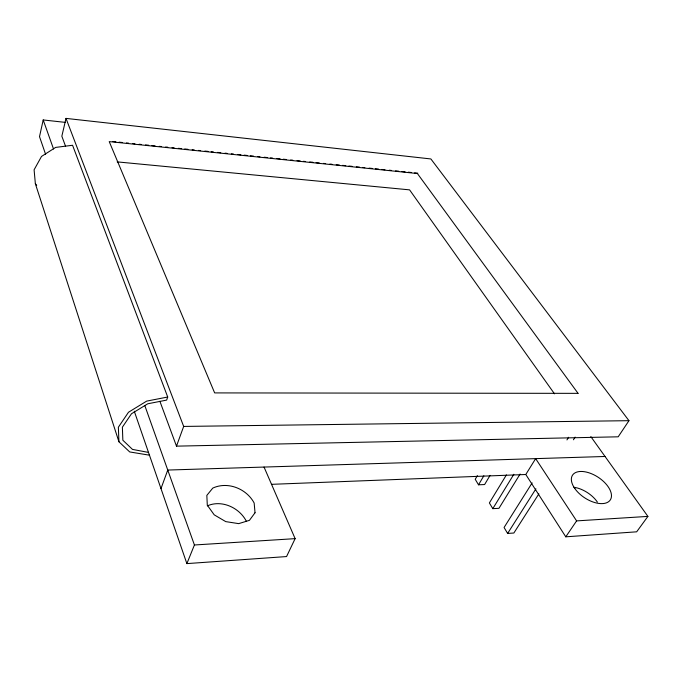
<?xml version="1.0" encoding="UTF-8"?>
<svg xmlns="http://www.w3.org/2000/svg" width="682" height="682" viewBox="0 0 682 682"><rect width="100%" height="100%" fill="white"/><g stroke="black" fill="none" stroke-linecap="round" stroke-linejoin="round"><path stroke-width="1.02" d="M65.284 122.376L43.205 119.955L39.505 136.656L45.617 154.362M159.895 401.297L176.485 446.147L618.182 436.812L628.966 420.683L430.879 158.949L66.009 118.395L61.84 136.212L65.523 146.178M149.58 455.209L129.708 451.944L118.932 441.766L35.362 183.731L34.1 169.809L41.508 156.442L55.66 147.406L72.565 145.266L167.712 397.018L166.647 400.095L147.781 403.778L131.49 413.752L122.376 427.179L122.854 440.231L132.496 449.404L148.497 452.413M160.986 488.602L167.755 470.051L605.036 456.48M176.485 446.147L183.671 426.429L66.009 118.395M264.036 467.059L295.127 538.644L286.551 556.563L186.877 563.605L194.421 544.986L144.908 405.833M477.383 475.635L475.226 479.301L478.525 484.808L484.612 484.544L490.06 475.397M478.525 484.808L483.862 475.78M506.402 474.902L489.378 502.941L492.805 508.661L498.96 508.32L520.102 474.033M492.805 508.661L513.853 474.271M532.122 482.907L504.075 527.493L507.63 533.435L513.87 533.017L538.865 493.879M507.63 533.435L535.924 488.832M566.947 439.924L568.643 437.256M573.426 439.788L575.122 437.119M576.597 520.895L535.651 458.628L525.796 474.493L565.779 536.819L576.597 520.895L647.9 516.402L590.825 436.599M647.9 516.402L636.664 531.815L565.779 536.819M207.354 505.839C221.727 499.548 239.237 507.596 246.27 521.091M167.712 397.018L146.664 401.118L128.489 412.252L118.361 427.23L118.932 441.766M194.421 544.986L295.127 538.644M271.564 484.331L525.669 474.502M183.671 426.429L628.966 420.683M117.185 161.881L409.584 189.86L554.492 393.838M112.692 141.489L115.863 141.822M119.043 142.154L122.223 142.487M126.46 142.922L128.583 143.143M132.82 143.587L134.934 143.8M139.171 144.243L141.293 144.465M145.53 144.899L148.71 145.232M151.89 145.564L155.061 145.897M159.298 146.332L161.421 146.553M165.658 146.997L167.781 147.21M172.017 147.653L174.132 147.875M178.369 148.309L181.548 148.642M184.728 148.974L187.908 149.307M192.145 149.742L194.259 149.963M198.496 150.407L200.619 150.62M204.856 151.063L208.036 151.395M211.215 151.719L213.33 151.941M217.567 152.384L220.746 152.717M224.983 153.152L227.106 153.373M231.343 153.817L233.457 154.03M237.703 154.473L240.874 154.805M244.054 155.129L247.234 155.462M250.413 155.794L253.593 156.127M257.83 156.562L259.944 156.783M264.181 157.227L267.361 157.551M270.541 157.883L272.655 158.105M276.901 158.539L280.072 158.872M283.252 159.204L286.431 159.537M290.668 159.972L292.791 160.193M297.028 160.637L300.199 160.961M303.379 161.293L305.502 161.515M309.739 161.949L312.919 162.282M316.098 162.614L319.27 162.947M323.507 163.382L325.629 163.603M329.866 164.047L331.989 164.26M336.226 164.703L339.406 165.035M342.577 165.359L345.757 165.692M348.937 166.024L352.117 166.357M356.354 166.792L359.533 167.124M362.705 167.457L364.827 167.67M369.064 168.113L372.244 168.445M375.424 168.769L378.604 169.102M381.775 169.434L384.955 169.767M389.192 170.202L391.315 170.423M395.551 170.867L398.731 171.191M401.911 171.523L405.082 171.855M408.262 172.179L411.442 172.512M414.622 172.844L417.802 173.177M35.362 183.731L36.7 185.257M43.205 119.955L53.528 148.974M134.277 411.212L186.877 563.605M573.877 487.272A22.318 12.429 33.5 0 1 597.389 502.08M255.034 512.762L249.424 520.349L238.7 523.631L225.751 521.619L214.208 514.833L207.294 505.183L206.834 495.396L212.793 488.082C227.831 481.151 246.534 488.687 254.156 503.009L255.034 512.762M578.055 393.352L214.651 392.909L109.222 141.6L417.401 173.535L578.055 393.352M574.824 488.542A22.574 12.293 33.2 0 0 609.469 500.946A22.574 12.293 33.2 0 0 589.956 473.138A22.574 12.293 33.2 0 0 574.824 488.542"/></g></svg>
